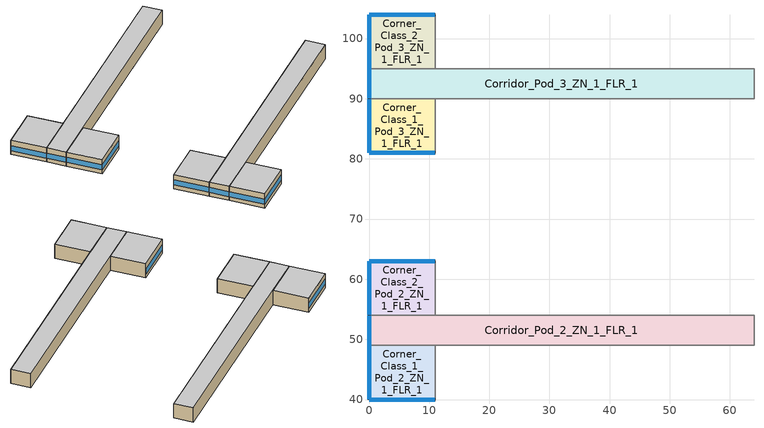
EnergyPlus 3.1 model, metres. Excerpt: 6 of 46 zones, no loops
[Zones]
Corner_Class_1_Pod_2_ZN_1_FLR_1
 floor ground (Unheated - 4in Slab with Carpet_Ext-slab): 0,49 11,49 11,40 0,40 z0
 wall outside (Steel-Framed_R-13 + R-3.8 ci_Ext-wall): 0,49 0,40 11,40 z0:4
 wall to Mult_Class_1_Pod_2_ZN_1_FLR_1 (Standard_Int-Wall): 11,40 11,49 z0:4
 wall to Corridor_Pod_2_ZN_1_FLR_1 (Standard_Int-Wall): 11,49 0,49 z0:4
 window (std_window_UValue_3.237_SHGC_0.39_VT_0.495): 0.05,40 10.95,40 z1.1:2.51
 window (std_window_UValue_3.237_SHGC_0.39_VT_0.495_west): 0,48.95 0,40.05 z1.1:2.52
 ceiling to Corner_Class_1_Pod_2_ZN_1_FLR_2 (INT-FLOOR-UNDERSIDE): 0,40 11,40 11,49 0,49 z4
Corridor_Pod_2_ZN_1_FLR_1
 floor ground (Unheated - 4in Slab with Carpet_Ext-slab): 0,54 64,54 64,49 0,49 z0
 wall outside (Steel-Framed_R-13 + R-3.8 ci_Ext-wall): 0,54 0,49 z0:4
 wall to Mult_Class_1_Pod_2_ZN_1_FLR_1 (Standard_Int-Wall): 11,49 64,49 z0:4
 wall to Main_Corridor_ZN_1_FLR_1 (Standard_Int-Wall): 64,49 64,54 z0:4
 wall to Mult_Class_2_Pod_2_ZN_1_FLR_1 (Standard_Int-Wall): 64,54 11,54 z0:4
 wall to Corner_Class_2_Pod_2_ZN_1_FLR_1 (Standard_Int-Wall): 11,54 0,54 z0:4
 window (std_window_UValue_3.237_SHGC_0.39_VT_0.495_west): 0,53.95 0,49.05 z1.1:2.53
 ceiling to Corridor_Pod_2_ZN_1_FLR_2 (INT-FLOOR-UNDERSIDE): 0,49 64,49 64,54 0,54 z4
Corner_Class_2_Pod_2_ZN_1_FLR_1
 floor ground (Unheated - 4in Slab with Carpet_Ext-slab): 0,63 11,63 11,54 0,54 z0
 wall outside (Steel-Framed_R-13 + R-3.8 ci_Ext-wall): 11,63 0,63 0,54 z0:4
 wall to Mult_Class_2_Pod_2_ZN_1_FLR_1 (Standard_Int-Wall): 11,54 11,63 z0:4
 window (std_window_UValue_3.237_SHGC_0.49_VT_0.622): 10.95,63 0.05,63 z1.1:2.51
 window (std_window_UValue_3.237_SHGC_0.39_VT_0.495_west): 0,62.95 0,54.05 z1.1:2.52
 ceiling to Corner_Class_2_Pod_2_ZN_1_FLR_2 (INT-FLOOR-UNDERSIDE): 0,54 11,54 11,63 0,63 z4
Corner_Class_1_Pod_3_ZN_1_FLR_1
 floor ground (Unheated - 4in Slab with Carpet_Ext-slab): 0,90 11,90 11,81 0,81 z0
 wall outside (Steel-Framed_R-13 + R-3.8 ci_Ext-wall): 0,90 0,81 11,81 z0:4
 wall to Mult_Class_1_Pod_3_ZN_1_FLR_1 (Standard_Int-Wall): 11,81 11,90 z0:4
 wall to Corridor_Pod_3_ZN_1_FLR_1 (Standard_Int-Wall): 11,90 0,90 z0:4
 window (std_window_UValue_3.237_SHGC_0.39_VT_0.495): 0.05,81 10.95,81 z1.1:2.51
 window (std_window_UValue_3.237_SHGC_0.39_VT_0.495_west): 0,89.95 0,81.05 z1.1:2.52
 ceiling to Corner_Class_1_Pod_3_ZN_1_FLR_2 (INT-FLOOR-UNDERSIDE): 0,81 11,81 11,90 0,90 z4
Corridor_Pod_3_ZN_1_FLR_1
 floor ground (Unheated - 4in Slab with Carpet_Ext-slab): 0,95 64,95 64,90 0,90 z0
 wall outside (Steel-Framed_R-13 + R-3.8 ci_Ext-wall): 0,95 0,90 z0:4
 wall to Mult_Class_1_Pod_3_ZN_1_FLR_1 (Standard_Int-Wall): 11,90 64,90 z0:4
 wall to Bathrooms_ZN_1_FLR_1 (Standard_Int-Wall): 64,90 64,95 z0:4
 wall to Mult_Class_2_Pod_3_ZN_1_FLR_1 (Standard_Int-Wall): 64,95 11,95 z0:4
 wall to Corner_Class_2_Pod_3_ZN_1_FLR_1 (Standard_Int-Wall): 11,95 0,95 z0:4
 window (std_window_UValue_3.237_SHGC_0.39_VT_0.495_west): 0,94.95 0,90.05 z1.1:2.53
 ceiling to Corridor_Pod_3_ZN_1_FLR_2 (INT-FLOOR-UNDERSIDE): 0,90 64,90 64,95 0,95 z4
Corner_Class_2_Pod_3_ZN_1_FLR_1
 floor ground (Unheated - 4in Slab with Carpet_Ext-slab): 0,104 11,104 11,95 0,95 z0
 wall outside (Steel-Framed_R-13 + R-3.8 ci_Ext-wall): 11,104 0,104 0,95 z0:4
 wall to Mult_Class_2_Pod_3_ZN_1_FLR_1 (Standard_Int-Wall): 11,95 11,104 z0:4
 window (std_window_UValue_3.237_SHGC_0.49_VT_0.622): 10.95,104 0.05,104 z1.1:2.51
 window (std_window_UValue_3.237_SHGC_0.39_VT_0.495_west): 0,103.95 0,95.05 z1.1:2.52
 ceiling to Corner_Class_2_Pod_3_ZN_1_FLR_2 (INT-FLOOR-UNDERSIDE): 0,95 11,95 11,104 0,104 z4
[Building]
Benchmark Secondary School New V1.1_3.1: North Axis=0; Terrain=City; Loads Convergence Tolerance Value=0.04; Temperature Convergence Tolerance Value=0.2; Solar Distribution=FullInteriorAndExterior; Maximum Number of Warmup Days=25
[Site:Location]
USA IL-CHICAGO-OHARE: Latitude {deg}=41.77; Longitude {deg}=-87.75; Time Zone {hr}=-6; Elevation {m}=190
[Site:GroundTemperature:BuildingSurface]
19.527, 19.502, 19.536, 19.598, 20.002, 21.64, 22.225, 22.375, 21.449, 20.121, 19.802, 19.633
[Site:WaterMainsTemperature]
Calculation Method=CORRELATION; Annual Average Outdoor Air Temperature {C}=9.69; Maximum Difference In Monthly Average Outdoor Air Temperatures {deltaC}=28.1
[SizingPeriod:DesignDay] Barometric Pressure {Pa}=99063; Rain {0-no,1-yes}=0; Snow on ground {0-no,1-yes}=0; Day of Month=21; Daylight Savings Time Indicator=0; Humidity Indicating Type=WetBulb
Name | Maximum Dry-Bulb Temperature {C} | Daily Temp Range {C} | Humidity Indicating Conditions at Maximum Dry-Bulb | Wind Speed {m/s} design conditions vs. traditional 6.71 m/s (15 mph) | Wind Direction {Degrees; N=0, S=180} | Clearness {0.0 to 1.1} | Month | Day Type | Wind Speed {m/s} design conditions vs. traditional 3.35 m/s (7mph)
CHICAGO Ann Htg 99.6% Condns DB | -20.6 | 0 | -20.6 | 4.9 | 270 | 0 | 1 | WinterDesignDay
CHICAGO Ann Clg .4% Condns DB=>MWB | 33.2 | 10.7 | 23.8 |  | 230 | 1 | 7 | SummerDesignDay | 5.3
CHICAGO Ann Clg .4% Condns WB=>MDB | 31.2 | 10.7 | 25.5 |  | 230 | 1 | 7 | SummerDesignDay | 5.3
[WindowMaterial:Glazing] Optical Data Type=SpectralAverage; Thickness=0.003; Infrared Transmittance at Normal Incidence=0; Front Side Infrared Hemispherical Emissivity=0.9; Back Side Infrared Hemispherical Emissivity=0.9; Conductivity=0.0199; Dirt Correction Factor for Solar and Visible Transmittance=1; Solar Diffusing=No
Name | Solar Transmittance at Normal Incidence | Front Side Solar Reflectance at Normal Incidence | Back Side Solar Reflectance at Normal Incidence | Visible Transmittance at Normal Incidence | Front Side Visible Reflectance at Normal Incidence | Back Side Visible Reflectance at Normal Incidence
Theoretical Glass [66] | 0.3832 | 0.5668 | 0.5668 | 0.495 | 0.455 | 0.455
Theoretical Glass [67] | 0.4826 | 0.4674 | 0.4674 | 0.6216 | 0.3284 | 0.3284
[Material] Thermal Absorptance=0.9
Name | Roughness | Thickness | Conductivity | Density | Specific Heat | Solar Absorptance | Visible Absorptance | Thickness {m} | Conductivity {W/m-K} | Density {kg/m3} | Specific Heat {J/kg-K}
GP01 1/2 GYPSUM | Smooth | 0.0127 | 0.16 | 800 | 1090 | 0.7 | 0.5
Wall Insulation [6] | MediumRough | 0.0678 | 0.045 | 265 | 836.8 | 0.7 | 0.7
1/2IN Gypsum | Smooth | 0.0127 | 0.16 | 784.9 | 830 | 0.92 | 0.92
MAT-CC05 4 HW CONCRETE | Rough | 0.1016 | 1.311 | 2240 | 836.8 | 0.7 | 0.7
Std Wood 6inch | MediumSmooth |  |  |  |  | 0.7 | 0.7 | 0.15 | 0.12 | 540 | 1210
Std MAT-CC05 4  MW CONCRETE | Rough |  |  |  |  | 0.7 | 0.2 | 0.1 | 0.858 | 1968 | 836.8
[Material:NoMass] Thermal Absorptance=0.9; Solar Absorptance=0.7
Name | Roughness | Thermal Resistance {(m2-K)/W} | Visible Absorptance | Thermal Resistance {m2-K/W}
MAT-SHEATH | Rough | 0.3626 | 0.7
CP02 CARPET PAD | VeryRough | 0.2165 | 0.8
Std CP02 CARPET PAD | VeryRough |  | 0.8 | 0.21648
[Construction]
InteriorFurnishings: Std Wood 6inch
INT-FLOOR-UNDERSIDE: Std CP02 CARPET PAD, Std MAT-CC05 4  MW CONCRETE
std_window_UValue_3.237_SHGC_0.39_VT_0.495; std_window_UValue_3.237_SHGC_0.39_VT_0.495_west: Theoretical Glass [66]
std_window_UValue_3.237_SHGC_0.49_VT_0.622: Theoretical Glass [67]
Standard_Int-Wall: GP01 1/2 GYPSUM, GP01 1/2 GYPSUM
Steel-Framed_R-13 + R-3.8 ci_Ext-wall: MAT-SHEATH, Wall Insulation [6], 1/2IN Gypsum
Unheated - 4in Slab with Carpet_Ext-slab: MAT-CC05 4 HW CONCRETE, CP02 CARPET PAD
[Zone] Type=1; Multiplier=1; Ceiling Height=4; Part of Total Floor Area=Yes
Name | Volume
Corner_Class_1_Pod_2_ZN_1_FLR_1; Corner_Class_2_Pod_2_ZN_1_FLR_1; Corner_Class_1_Pod_3_ZN_1_FLR_1; Corner_Class_2_Pod_3_ZN_1_FLR_1 | 396
Corridor_Pod_2_ZN_1_FLR_1; Corridor_Pod_3_ZN_1_FLR_1 | 1280
[InternalMass] Construction=InteriorFurnishings
Name | Zone | Surface Area
Corner_Class_1_Pod_2_ZN_1_FLR_1_InternalMass_1 | Corner_Class_1_Pod_2_ZN_1_FLR_1 | 198
Corridor_Pod_2_ZN_1_FLR_1_InternalMass_1 | Corridor_Pod_2_ZN_1_FLR_1 | 640
Corner_Class_2_Pod_2_ZN_1_FLR_1_InternalMass_1 | Corner_Class_2_Pod_2_ZN_1_FLR_1 | 198
Corner_Class_1_Pod_3_ZN_1_FLR_1_InternalMass_1 | Corner_Class_1_Pod_3_ZN_1_FLR_1 | 198
Corridor_Pod_3_ZN_1_FLR_1_InternalMass_1 | Corridor_Pod_3_ZN_1_FLR_1 | 640
Corner_Class_2_Pod_3_ZN_1_FLR_1_InternalMass_1 | Corner_Class_2_Pod_3_ZN_1_FLR_1 | 198
[ZoneInfiltration:DesignFlowRate] Schedule=INFIL_SCH; Design Volume Flow Rate Calculation Method=Flow/Zone; Constant Term Coefficient=1; Temperature Term Coefficient=0; Velocity Term Coefficient=0; Velocity Squared Term Coefficient=0
Name | Zone | Design Flow Rate {m3/s}
Corner_Class_1_Pod_2_ZN_1_FLR_1_Infiltration | Corner_Class_1_Pod_2_ZN_1_FLR_1 | 0.0242
Corridor_Pod_2_ZN_1_FLR_1_Infiltration | Corridor_Pod_2_ZN_1_FLR_1 | 0.0071
Corner_Class_2_Pod_2_ZN_1_FLR_1_Infiltration | Corner_Class_2_Pod_2_ZN_1_FLR_1 | 0.0242
Corner_Class_1_Pod_3_ZN_1_FLR_1_Infiltration | Corner_Class_1_Pod_3_ZN_1_FLR_1 | 0.0242
Corridor_Pod_3_ZN_1_FLR_1_Infiltration | Corridor_Pod_3_ZN_1_FLR_1 | 0.0071
Corner_Class_2_Pod_3_ZN_1_FLR_1_Infiltration | Corner_Class_2_Pod_3_ZN_1_FLR_1 | 0.0242
[People] Schedule=BLDG_OCC_SCH; Number of People Calculation Method=People; Fraction Radiant=0.3; User Specified Sensible Fraction=AUTOCALCULATE; Activity Level Schedule=ACTIVITY_SCH; Enable ASHRAE 55 Comfort Warnings=No; MRT Calculation=ZoneAveraged; Work Efficiency Schedule=WORK_EFF_SCH; Clothing Schedule=CLOTHING_SCH; Air Velocity Schedule=AIR_VELO_SCH; Thermal Comfort Report=FANGER
Name | Zone | Number of People
Corner_Class_1_Pod_2_ZN_1_FLR_1 People | Corner_Class_1_Pod_2_ZN_1_FLR_1 | 24.75
Corridor_Pod_2_ZN_1_FLR_1 People | Corridor_Pod_2_ZN_1_FLR_1 | 32
Corner_Class_2_Pod_2_ZN_1_FLR_1 People | Corner_Class_2_Pod_2_ZN_1_FLR_1 | 24.75
Corner_Class_1_Pod_3_ZN_1_FLR_1 People | Corner_Class_1_Pod_3_ZN_1_FLR_1 | 24.75
Corridor_Pod_3_ZN_1_FLR_1 People | Corridor_Pod_3_ZN_1_FLR_1 | 32
Corner_Class_2_Pod_3_ZN_1_FLR_1 People | Corner_Class_2_Pod_3_ZN_1_FLR_1 | 24.75
[Lights] Schedule=BLDG_LIGHT_SCH; Design Level Calculation Method=LightingLevel; Return Air Fraction=0; Fraction Radiant=0.37; Fraction Visible=0.2; Fraction Replaceable=1; Return Air Fraction is Calculated from Plenum Temperature=No
Name | Zone | Design Level {W}
Corner_Class_1_Pod_2_ZN_1_FLR_1_Lights | Corner_Class_1_Pod_2_ZN_1_FLR_1 | 1490.94
Corridor_Pod_2_ZN_1_FLR_1_Lights | Corridor_Pod_2_ZN_1_FLR_1 | 1721.6
Corner_Class_2_Pod_2_ZN_1_FLR_1_Lights | Corner_Class_2_Pod_2_ZN_1_FLR_1 | 1490.94
Corner_Class_1_Pod_3_ZN_1_FLR_1_Lights | Corner_Class_1_Pod_3_ZN_1_FLR_1 | 1490.94
Corridor_Pod_3_ZN_1_FLR_1_Lights | Corridor_Pod_3_ZN_1_FLR_1 | 1721.6
Corner_Class_2_Pod_3_ZN_1_FLR_1_Lights | Corner_Class_2_Pod_3_ZN_1_FLR_1 | 1490.94
[ElectricEquipment] Schedule=BLDG_EQUIP_SCH; Design Level Calculation Method=EquipmentLevel; Fraction Latent=0; Fraction Radiant=0.5; Fraction Lost=0
Name | Zone | Design Level {W}
Corner_Class_1_Pod_2_ZN_1_FLR_1_PlugMisc_Equip | Corner_Class_1_Pod_2_ZN_1_FLR_1 | 990
Corridor_Pod_2_ZN_1_FLR_1_PlugMisc_Equip | Corridor_Pod_2_ZN_1_FLR_1 | 1280
Corner_Class_2_Pod_2_ZN_1_FLR_1_PlugMisc_Equip | Corner_Class_2_Pod_2_ZN_1_FLR_1 | 990
Corner_Class_1_Pod_3_ZN_1_FLR_1_PlugMisc_Equip | Corner_Class_1_Pod_3_ZN_1_FLR_1 | 990
Corridor_Pod_3_ZN_1_FLR_1_PlugMisc_Equip | Corridor_Pod_3_ZN_1_FLR_1 | 1280
Corner_Class_2_Pod_3_ZN_1_FLR_1_PlugMisc_Equip | Corner_Class_2_Pod_3_ZN_1_FLR_1 | 990
[Exterior:Lights]
Exterior Facade Lighting: Schedule=ALWAYS_ON; Design Level=23884.2; Control Option=AstronomicalClock
[Schedule:Compact]
BLDG_LIGHT_SCH: Through: 6/30, For: Weekdays SummerDesignDay, Until: 07:00, 0.1773, Until: 21:00, 0.9, Until: 24:00, 0.1773, For: WeekEnds WinterDesignDay Holidays AllOtherDays, Until: 24:00, 0.1773, Through: 9/1, For: Weekdays SummerDesignDay, Until: 08:00, 0.1773, Until: 20:00, 0.5, Until: 24:00, 0.1773, For: WeekEnds WinterDesignDay Holidays AllOtherDays, Until: 24:00, 0.1773, Through: 12/31, For: Weekdays SummerDesignDay, Until: 07:00, 0.1773, Until: 21:00, 0.9, Until: 24:00, 0.1773, For: WeekEnds WinterDesignDay Holidays AllOtherDays, Until: 24:00, 0.1773
BLDG_EQUIP_SCH: Through: 6/30, For: Weekdays SummerDesignDay, Until: 08:00, 0.35, Until: 17:00, 0.95, Until: 24:00, 0.35, For: WeekEnds WinterDesignDay Holidays AllOtherDays, Until: 24:00, 0.35, Through: 9/1, For: Weekdays SummerDesignDay, Until: 08:00, 0.25, Until: 17:00, 0.5, Until: 24:00, 0.25, For: WeekEnds WinterDesignDay Holidays AllOtherDays, Until: 24:00, 0.25, Through: 12/31, For: Weekdays SummerDesignDay, Until: 08:00, 0.35, Until: 17:00, 0.95, Until: 24:00, 0.35, For: WeekEnds WinterDesignDay Holidays AllOtherDays, Until: 24:00, 0.35
BLDG_OCC_SCH: Through: 6/15, For: Weekdays SummerDesignDay, Until: 08:00, 0, Until: 16:00, 0.7, Until: 21:00, 0.15, Until: 24:00, 0, For: WeekEnds WinterDesignDay Holidays AllOtherDays, Until: 24:00, 0, Through: 9/15, For: Weekdays SummerDesignDay, Until: 08:00, 0, Until: 16:00, 0.15, Until: 21:00, 0.15, Until: 24:00, 0, For: WeekEnds WinterDesignDay Holidays AllOtherDays, Until: 24:00, 0, Through: 12/31, For: Weekdays SummerDesignDay, Until: 08:00, 0, Until: 16:00, 0.7, Until: 21:00, 0.15, Until: 24:00, 0, For: WeekEnds WinterDesignDay Holidays AllOtherDays, Until: 24:00, 0
INFIL_SCH: Through: 12/31, For: AllDays, Until: 07:00, 1, Until: 21:00, 0.5, Until: 24:00, 1
ALWAYS_ON: Through: 12/31, For: AllDays, Until: 24:00, 1
WORK_EFF_SCH: Through: 12/31, For: AllDays, Until: 24:00, 0
AIR_VELO_SCH: Through: 12/31, For: AllDays, Until: 24:00, 0.2
CLOTHING_SCH: Through: 04/30, For: AllDays, Until: 24:00, 1.1, Through: 09/30, For: AllDays, Until: 24:00, 0.6, Through: 12/31, For: AllDays, Until: 24:00, 1.1
ACTIVITY_SCH: Through: 12/31, For: AllDays, Until: 24:00, 120
